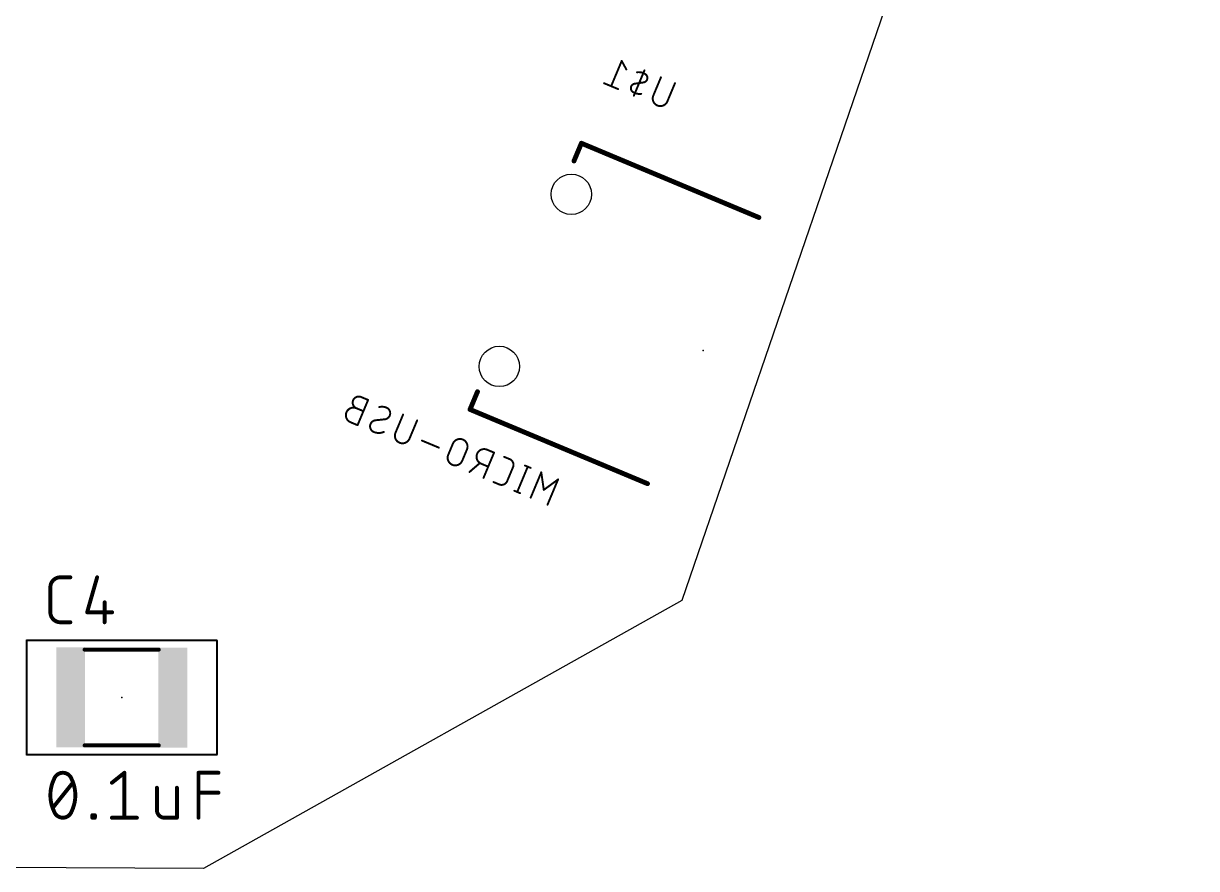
# Model space of a CAD drawing. Extents: x 0 to 116, y 0 to 46.
# Drawn here: x 85.08 to 115.56, y 0 to 21.96 of the extents above; entities that cross this region are included whole.
import ezdxf

# ---------------------------------------------------------------- set-up
doc = ezdxf.new("R2010")
doc.units = 0
for name, color, linetype in [('20', 31, 'CONTINUOUS'), ('22', 253, 'CONTINUOUS'), ('23', 53, 'CONTINUOUS'), ('24', 53, 'CONTINUOUS'), ('25', 253, 'CONTINUOUS'), ('26', 253, 'CONTINUOUS'), ('27', 253, 'CONTINUOUS'), ('28', 253, 'CONTINUOUS'), ('39', 12, 'CONTINUOUS'), ('51', 253, 'CONTINUOUS')]:
    doc.layers.add(name, color=color, linetype=linetype)

# ---------------------------------------------------------------- blocks, each defined once
blk = doc.blocks.new('RECT')
blk.add_solid([(-0.5, -0.5), (0.5, -0.5), (-0.5, 0.5), (0.5, 0.5)])

msp = doc.modelspace()

# ---------------------------------------------------------------- linework, layer by layer
at = {"layer": '20'}
for p, q in [((115.5648, 45.9936), (102.1906, 6.9697)), ((102.1906, 6.9697), (89.7582, 0)), ((89.7582, 0), (75.5362, 0.0628))]:
    msp.add_line(p, q, dxfattribs=at)
for centre in [(99.3152, 17.5245), (97.4436, 13.0502)]:
    msp.add_circle(centre, 0.525, dxfattribs=at)
at = {"layer": '22', "const_width": 0.127}
for points in [[(99.5775, 18.851), (99.3845, 18.3898)], [(104.1902, 16.9215), (99.5775, 18.851)], [(96.6832, 11.932), (96.8761, 12.3933)], [(96.6832, 11.932), (101.2959, 10.0025)]]:
    msp.add_lwpolyline(points, dxfattribs=at)
at = {"layer": '22', "const_width": 0.0635}
for points in [[(99.5897, 18.8803, 1), (99.5652, 18.8218)], [(99.6067, 18.8388, 1), (99.5482, 18.8633)], [(99.3552, 18.402, 1), (99.4138, 18.3775)], [(104.1779, 16.8922, 1), (104.2024, 16.9508)], [(96.9054, 12.381, 1), (96.8468, 12.4055)], [(96.6954, 11.9613, 1), (96.6709, 11.9027)], [(96.6539, 11.9443, 1), (96.7125, 11.9198)], [(101.2836, 9.9732, 1), (101.3081, 10.0318)]]:
    msp.add_lwpolyline(points, format="xyb", dxfattribs=at)
at = {"layer": '23'}
msp.add_point((87.63, 4.445), dxfattribs=at)
at = {"layer": '24'}
msp.add_point((102.743, 13.462), dxfattribs=at)
at = {"layer": '25'}
for points, const_width in [([(86.0354, 7.5692, 0.4142), (85.7758, 7.3096)], 0.1016), ([(85.8012, 7.3096, 1), (85.7504, 7.3096)], 0.0508), ([(85.7504, 7.3096, 1), (85.8012, 7.3096)], 0.0508), ([(86.0354, 7.5946, 1), (86.0354, 7.5438)], 0.0508), ([(86.0354, 7.5438, 1), (86.0354, 7.5946)], 0.0508), ([(86.2951, 7.5438, 1), (86.2951, 7.5946)], 0.0508), ([(87.0157, 7.5622, 1), (86.9668, 7.5762)], 0.0508), ([(85.7758, 6.6604, 0.4142), (86.0354, 6.4008)], 0.1016), ([(85.8012, 6.6604, 1), (85.7504, 6.6604)], 0.0508), ([(86.7316, 6.6858, 1), (86.7316, 6.635)], 0.0508), ([(87.2114, 6.9201, 1), (87.1606, 6.9201)], 0.0508), ([(87.3807, 6.635, 1), (87.3807, 6.6858)], 0.0508), ([(85.7504, 6.6604, 1), (85.8012, 6.6604)], 0.0508), ([(86.0354, 6.4262, 1), (86.0354, 6.3754)], 0.0508), ([(86.0354, 6.3754, 1), (86.0354, 6.4262)], 0.0508), ([(86.2951, 6.3754, 1), (86.2951, 6.4262)], 0.0508), ([(86.7072, 6.6674, 1), (86.756, 6.6535)], 0.0508), ([(87.1606, 6.4008, 1), (87.2114, 6.4008)], 0.0508)]:
    msp.add_lwpolyline(points, format="xyb", dxfattribs=dict(at, const_width=const_width))
at = {"layer": '25', "const_width": 0.1016}
for points in [[(85.7758, 6.6604), (85.7758, 7.3096)], [(86.0354, 7.5692), (86.2951, 7.5692)], [(86.9913, 7.5692), (86.7316, 6.6604)], [(86.7316, 6.6604), (87.3807, 6.6604)], [(87.186, 6.9201), (87.186, 6.4008)], [(86.2951, 6.4008), (86.0354, 6.4008)]]:
    msp.add_lwpolyline(points, dxfattribs=at)
at = {"layer": '26', "const_width": 0.0508}
for points in [[(100.6249, 20.9906), (100.3505, 20.3345)], [(100.7462, 20.7685), (100.6249, 20.9906)], [(100.941, 20.0874), (101.2154, 20.7436)], [(100.5327, 20.2582), (100.1682, 20.4107)], [(101.0782, 20.4155), (100.9642, 20.3989)], [(101.0782, 20.4155), (101.1922, 20.4321)], [(101.4465, 20.0901), (101.6448, 20.564)], [(102.0093, 20.4115), (101.8111, 19.9376)]]:
    msp.add_lwpolyline(points, dxfattribs=at)
at = {"layer": '26'}
for points, const_width in [([(100.6361, 20.9966, 1), (100.6138, 20.9845)], 0.0254), ([(100.6367, 20.9857, 1), (100.6132, 20.9955)], 0.0254), ([(100.7351, 20.7624, 1), (100.7573, 20.7746)], 0.0254), ([(101.2272, 20.7387, 1), (101.2037, 20.7485)], 0.0254), ([(100.1731, 20.4224, 1), (100.1633, 20.399)], 0.0254), ([(101.2396, 20.6478, 0.1823), (101.0239, 20.6952)], 0.0508), ([(101.0221, 20.7078, 1), (101.0257, 20.6826)], 0.0254), ([(101.0764, 20.4281, 1), (101.08, 20.4029)], 0.0254), ([(101.08, 20.4029, 1), (101.0764, 20.4281)], 0.0254), ([(101.1922, 20.4321, 0.6917), (101.2396, 20.6478)], 0.0508), ([(101.1904, 20.4446, 1), (101.194, 20.4195)], 0.0254), ([(101.194, 20.4195, 1), (101.1904, 20.4446)], 0.0254), ([(101.2465, 20.6584, 1), (101.2327, 20.6371)], 0.0254), ([(101.2327, 20.6371, 1), (101.2465, 20.6584)], 0.0254), ([(101.6565, 20.5591, 1), (101.633, 20.5689)], 0.0254), ([(102.021, 20.4066, 1), (101.9976, 20.4164)], 0.0254), ([(100.3388, 20.3394, 1), (100.3622, 20.3295)], 0.0254), ([(100.5278, 20.2465, 1), (100.5376, 20.2699)], 0.0254), ([(100.9642, 20.3989, 0.6917), (100.9168, 20.1832)], 0.0508), ([(100.9168, 20.1832, 0.1822), (101.1325, 20.1358)], 0.0508), ([(100.9237, 20.1939, 1), (100.9099, 20.1726)], 0.0254), ([(100.9099, 20.1726, 1), (100.9237, 20.1939)], 0.0254), ([(100.9624, 20.4115, 1), (100.966, 20.3864)], 0.0254), ([(100.966, 20.3864, 1), (100.9624, 20.4115)], 0.0254), ([(101.1344, 20.1232, 1), (101.1307, 20.1484)], 0.0254), ([(100.9293, 20.0923, 1), (100.9527, 20.0825)], 0.0254), ([(101.4465, 20.0901, 1), (101.8111, 19.9376)], 0.0508), ([(101.4348, 20.095, 1), (101.4583, 20.0852)], 0.0254), ([(101.4583, 20.0852, 1), (101.4348, 20.095)], 0.0254), ([(101.7993, 19.9425, 1), (101.8228, 19.9327)], 0.0254), ([(101.8228, 19.9327, 1), (101.7993, 19.9425)], 0.0254)]:
    msp.add_lwpolyline(points, format="xyb", dxfattribs=dict(at, const_width=const_width))
at = {"layer": '27'}
for points, const_width in [([(86.1004, 2.4892, 0.3205), (85.8732, 2.3269)], 0.1016), ([(86.3275, 2.3269, 0.3205), (86.1004, 2.4892)], 0.1016), ([(86.1004, 2.5146, 1), (86.1004, 2.4638)], 0.0508), ([(86.1004, 2.4638, 1), (86.1004, 2.5146)], 0.0508), ([(87.7259, 2.4892, 1), (87.6751, 2.4892)], 0.0508), ([(87.7164, 2.4694, 1), (87.6847, 2.509)], 0.0508), ([(89.6516, 2.4892, 1), (89.6008, 2.4892)], 0.0508), ([(89.6262, 2.5146, 1), (89.6262, 2.4638)], 0.0508), ([(90.1454, 2.4638, 1), (90.1454, 2.5146)], 0.0508), ([(85.8732, 2.3269, 0.1139), (85.7758, 1.905)], 0.1016), ([(85.8491, 2.3352, 1), (85.8972, 2.3187)], 0.0508), ([(85.896, 2.3158, 1), (85.8503, 2.3381)], 0.0508), ([(86.3504, 2.3381, 1), (86.3047, 2.3158)], 0.0508), ([(86.4249, 1.905, 0.1139), (86.3275, 2.3269)], 0.1016), ([(86.3035, 2.3187, 1), (86.3516, 2.3352)], 0.0508), ([(86.3798, 2.2137, 1), (86.3402, 2.2454)], 0.0508), ([(87.3601, 2.2494, 1), (87.3919, 2.2097)], 0.0508), ([(88.5712, 2.0997, 1), (88.5204, 2.0997)], 0.0508), ([(89.0905, 2.0997, 1), (89.0397, 2.0997)], 0.0508), ([(85.7758, 1.905, 0.1139), (85.8732, 1.4831)], 0.1016), ([(85.8012, 1.905, 1), (85.7504, 1.905)], 0.0508), ([(85.7504, 1.905, 1), (85.8012, 1.905)], 0.0508), ([(86.3275, 1.4831, 0.1139), (86.4249, 1.905)], 0.1016), ([(86.4503, 1.905, 1), (86.3995, 1.905)], 0.0508), ([(86.3995, 1.905, 1), (86.4503, 1.905)], 0.0508), ([(89.6262, 1.9953, 1), (89.6262, 1.9445)], 0.0508), ([(90.1454, 1.9445, 1), (90.1454, 1.9953)], 0.0508), ([(85.8209, 1.5963, 1), (85.8605, 1.5646)], 0.0508), ([(85.8972, 1.4913, 1), (85.8491, 1.4748)], 0.0508), ([(85.8732, 1.4831, 0.3205), (86.1004, 1.3208)], 0.1016), ([(86.1004, 1.3208, 0.3205), (86.3275, 1.4831)], 0.1016), ([(86.3516, 1.4748, 1), (86.3035, 1.4913)], 0.0508), ([(88.5458, 1.5155, 0.4142), (88.7405, 1.3208)], 0.1016), ([(88.5712, 1.5155, 1), (88.5204, 1.5155)], 0.0508), ([(88.5204, 1.5155, 1), (88.5712, 1.5155)], 0.0508), ([(85.8503, 1.4719, 1), (85.896, 1.4942)], 0.0508), ([(86.1004, 1.3462, 1), (86.1004, 1.2954)], 0.0508), ([(86.1004, 1.2954, 1), (86.1004, 1.3462)], 0.0508), ([(86.3047, 1.4942, 1), (86.3504, 1.4719)], 0.0508), ([(86.8934, 1.3857, 1), (86.8426, 1.3857)], 0.0508), ([(86.868, 1.4111, 1), (86.868, 1.3603)], 0.0508), ([(86.868, 1.3462, 1), (86.868, 1.2954)], 0.0508), ([(86.8426, 1.3208, 1), (86.8934, 1.3208)], 0.0508), ([(86.9583, 1.3857, 1), (86.9075, 1.3857)], 0.0508), ([(86.9075, 1.3208, 1), (86.9583, 1.3208)], 0.0508), ([(86.9329, 1.3603, 1), (86.9329, 1.4111)], 0.0508), ([(86.9329, 1.2954, 1), (86.9329, 1.3462)], 0.0508), ([(87.376, 1.3462, 1), (87.376, 1.2954)], 0.0508), ([(87.6751, 1.3208, 1), (87.7259, 1.3208)], 0.0508), ([(88.0251, 1.2954, 1), (88.0251, 1.3462)], 0.0508), ([(88.7405, 1.3462, 1), (88.7405, 1.2954)], 0.0508), ([(88.7405, 1.2954, 1), (88.7405, 1.3462)], 0.0508), ([(89.0397, 1.3208, 1), (89.0905, 1.3208)], 0.0508), ([(89.0651, 1.2954, 1), (89.0651, 1.3462)], 0.0508), ([(89.6008, 1.3208, 1), (89.6516, 1.3208)], 0.0508)]:
    msp.add_lwpolyline(points, format="xyb", dxfattribs=dict(at, const_width=const_width))
at = {"layer": '27', "const_width": 0.1016}
for points in [[(87.376, 2.2296), (87.7005, 2.4892)], [(87.7005, 2.4892), (87.7005, 1.3208)], [(89.6262, 1.3208), (89.6262, 2.4892)], [(89.6262, 2.4892), (90.1454, 2.4892)], [(85.8407, 1.5804), (86.36, 2.2296)], [(88.5458, 2.0997), (88.5458, 1.5155)], [(89.0651, 1.3208), (89.0651, 2.0997)], [(89.6262, 1.9699), (90.1454, 1.9699)], [(86.868, 1.3208), (86.868, 1.3857)], [(86.868, 1.3857), (86.9329, 1.3857)], [(86.9329, 1.3208), (86.868, 1.3208)], [(86.9329, 1.3857), (86.9329, 1.3208)], [(87.376, 1.3208), (88.0251, 1.3208)], [(88.7405, 1.3208), (89.0651, 1.3208)]]:
    msp.add_lwpolyline(points, dxfattribs=at)
at = {"layer": '28'}
for points, const_width in [([(93.8518, 12.2558, 1), (93.7299, 11.9642)], 0.0508), ([(93.8567, 12.2675, 1), (93.8469, 12.2441)], 0.0254), ([(93.8469, 12.2441, 1), (93.8567, 12.2675)], 0.0254), ([(94.0458, 12.1747, 1), (94.0224, 12.1845)], 0.0254), ([(94.0292, 12.1679, 1), (94.039, 12.1913)], 0.0254), ([(93.7299, 11.9642, 1), (93.5774, 11.5997)], 0.0508), ([(93.7348, 11.9759, 1), (93.725, 11.9525)], 0.0254), ([(93.725, 11.9525, 1), (93.7348, 11.9759)], 0.0254), ([(93.725, 11.9525, 1), (93.7348, 11.9759)], 0.0254), ([(93.9072, 11.8763, 1), (93.917, 11.8997)], 0.0254), ([(94.5113, 11.98, 0.1623), (94.3244, 11.9939)], 0.0508), ([(94.3213, 12.0062, 1), (94.3275, 11.9816)], 0.0254), ([(94.5961, 11.7732, 0.4142), (94.5113, 11.98)], 0.0508), ([(94.5162, 11.9917, 1), (94.5064, 11.9682)], 0.0254), ([(94.5064, 11.9682, 1), (94.5162, 11.9917)], 0.0254), ([(93.5823, 11.6114, 1), (93.5725, 11.588)], 0.0254), ([(93.5725, 11.588, 1), (93.5823, 11.6114)], 0.0254), ([(94.2237, 11.6506, 0.2656), (94.0974, 11.5535)], 0.0508), ([(94.2224, 11.6632, 1), (94.225, 11.638)], 0.0254), ([(94.2254, 11.638, 1), (94.2219, 11.6632)], 0.0254), ([(94.4699, 11.6761, 0.2656), (94.5961, 11.7732)], 0.0508), ([(94.4682, 11.6887, 1), (94.4716, 11.6635)], 0.0254), ([(94.4712, 11.6634, 1), (94.4686, 11.6887)], 0.0254), ([(94.5844, 11.7781, 1), (94.6079, 11.7683)], 0.0254), ([(94.6079, 11.7683, 1), (94.5844, 11.7781)], 0.0254), ([(94.9552, 11.7943, 1), (94.9318, 11.8041)], 0.0254), ([(95.3197, 11.6418, 1), (95.2963, 11.6516)], 0.0254), ([(93.7479, 11.5284, 1), (93.7714, 11.5186)], 0.0254), ([(93.7547, 11.5118, 1), (93.7645, 11.5352)], 0.0254), ([(94.0974, 11.5535, 0.4142), (94.1822, 11.3467)], 0.0508), ([(94.0857, 11.5584, 1), (94.1091, 11.5486)], 0.0254), ([(94.1091, 11.5486, 1), (94.0857, 11.5584)], 0.0254), ([(94.1822, 11.3467, 0.2), (94.439, 11.3464)], 0.0508), ([(94.1871, 11.3584, 1), (94.1773, 11.335)], 0.0254), ([(94.1773, 11.335, 1), (94.1871, 11.3584)], 0.0254), ([(94.4439, 11.3346, 1), (94.4342, 11.3581)], 0.0254), ([(94.7453, 11.3253, 1), (95.1098, 11.1728)], 0.0508), ([(94.7336, 11.3302, 1), (94.757, 11.3204)], 0.0254), ([(94.757, 11.3204, 1), (94.7336, 11.3302)], 0.0254), ([(95.0981, 11.1777, 1), (95.1215, 11.1679)], 0.0254), ([(95.1215, 11.1679, 1), (95.0981, 11.1777)], 0.0254), ([(95.4402, 11.1341, 1), (95.4304, 11.1106)], 0.0254), ([(96.6026, 10.891, 1), (96.2381, 11.0435)], 0.0508), ([(96.2264, 11.0484, 1), (96.2498, 11.0386)], 0.0254), ([(96.2498, 11.0386, 1), (96.2264, 11.0484)], 0.0254), ([(95.8678, 10.9277, 1), (95.8776, 10.9511)], 0.0254), ([(96.1161, 10.7519, 1), (96.4806, 10.5994)], 0.0508), ([(96.1044, 10.7568, 1), (96.1278, 10.747)], 0.0254), ([(96.1278, 10.747, 1), (96.1044, 10.7568)], 0.0254), ([(96.5909, 10.8959, 1), (96.6143, 10.8861)], 0.0254), ([(96.6143, 10.8861, 1), (96.5909, 10.8959)], 0.0254), ([(97.1255, 10.8864, 1), (96.973, 10.5219)], 0.0508), ([(97.1304, 10.8981, 1), (97.1206, 10.8747)], 0.0254), ([(97.1206, 10.8747, 1), (97.1304, 10.8981)], 0.0254), ([(97.3195, 10.8053, 1), (97.296, 10.8151)], 0.0254), ([(97.3029, 10.7985, 1), (97.3127, 10.8219)], 0.0254), ([(97.5748, 10.7123, 1), (97.565, 10.6888)], 0.0254), ([(96.4689, 10.6043, 1), (96.4923, 10.5945)], 0.0254), ([(96.4923, 10.5945, 1), (96.4689, 10.6043)], 0.0254), ([(96.9449, 10.5275, 1), (96.9283, 10.5468)], 0.0254), ([(96.9779, 10.5336, 1), (96.9681, 10.5102)], 0.0254), ([(96.9681, 10.5102, 1), (96.9779, 10.5336)], 0.0254), ([(97.1504, 10.434, 1), (97.1602, 10.4574)], 0.0254), ([(97.8005, 10.4328, 0.4142), (97.7157, 10.6396)], 0.0508), ([(97.7206, 10.6513, 1), (97.7108, 10.6278)], 0.0254), ([(97.7108, 10.6278, 1), (97.7206, 10.6513)], 0.0254), ([(97.7888, 10.4377, 1), (97.8122, 10.4279)], 0.0254), ([(97.8122, 10.4279, 1), (97.7888, 10.4377)], 0.0254), ([(98.1157, 10.486, 1), (98.1059, 10.4626)], 0.0254), ([(98.1954, 10.4389, 1), (98.172, 10.4487)], 0.0254), ([(98.2517, 10.4016, 1), (98.2615, 10.425)], 0.0254), ([(96.6605, 10.3162, 1), (96.6771, 10.2969)], 0.0254), ([(97.0216, 10.159, 1), (97.045, 10.1492)], 0.0254), ([(97.3003, 10.0562, 1), (97.2905, 10.0327)], 0.0254), ([(97.4412, 9.9834, 0.4142), (97.648, 10.0683)], 0.0508), ([(97.6363, 10.0732, 1), (97.6597, 10.0634)], 0.0254), ([(97.6597, 10.0634, 1), (97.6363, 10.0732)], 0.0254), ([(98.547, 10.2989, 1), (98.5218, 10.2953)], 0.0254), ([(98.5461, 10.2922, 1), (98.5227, 10.302)], 0.0254), ([(98.9835, 10.1092, 1), (98.9601, 10.119)], 0.0254), ([(98.9793, 10.1039, 1), (98.9643, 10.1243)], 0.0254), ([(97.4461, 9.9952, 1), (97.4363, 9.9717)], 0.0254), ([(97.4363, 9.9717, 1), (97.4461, 9.9952)], 0.0254), ([(97.8412, 9.8299, 1), (97.8314, 9.8065)], 0.0254), ([(97.8975, 9.7926, 1), (97.9209, 9.7828)], 0.0254), ([(97.9772, 9.7455, 1), (97.987, 9.7689)], 0.0254), ([(98.5931, 9.8513, 1), (98.6081, 9.8309)], 0.0254), ([(98.588, 9.8393, 1), (98.6132, 9.8429)], 0.0254), ([(98.2482, 9.6459, 1), (98.2716, 9.6361)], 0.0254), ([(98.6856, 9.4629, 1), (98.709, 9.4531)], 0.0254)]:
    msp.add_lwpolyline(points, format="xyb", dxfattribs=dict(at, const_width=const_width))
at = {"layer": '28', "const_width": 0.0508}
for points in [[(93.7596, 11.5235), (94.0341, 12.1796)], [(94.0341, 12.1796), (93.8518, 12.2558)], [(93.9121, 11.888), (93.7299, 11.9642)], [(93.5774, 11.5997), (93.7596, 11.5235)], [(94.2237, 11.6506), (94.4699, 11.6761)], [(94.7453, 11.3253), (94.9435, 11.7992)], [(95.308, 11.6467), (95.1098, 11.1728)], [(95.8727, 10.9394), (95.4353, 11.1223)], [(96.2381, 11.0435), (96.1161, 10.7519)], [(96.4806, 10.5994), (96.6026, 10.891)], [(97.0333, 10.1541), (97.3078, 10.8102)], [(97.3078, 10.8102), (97.1255, 10.8864)], [(97.7157, 10.6396), (97.5699, 10.7005)], [(96.6688, 10.3066), (96.9366, 10.5372)], [(96.973, 10.5219), (97.1553, 10.4457)], [(97.648, 10.0683), (97.8005, 10.4328)], [(98.1837, 10.4438), (97.9092, 9.7877)], [(98.2566, 10.4133), (98.1108, 10.4743)], [(97.2954, 10.0444), (97.4412, 9.9834)], [(98.5344, 10.2971), (98.2599, 9.641)], [(98.6006, 9.8411), (98.5344, 10.2971)], [(98.9718, 10.1141), (98.6006, 9.8411)], [(98.6973, 9.458), (98.9718, 10.1141)], [(97.9821, 9.7572), (97.8363, 9.8182)]]:
    msp.add_lwpolyline(points, dxfattribs=at)
at = {"layer": '39', "const_width": 0.0508}
for points in [[(85.157, 5.928), (90.103, 5.928)], [(85.157, 2.962), (85.157, 5.928)], [(90.103, 5.928), (90.103, 2.962)], [(90.103, 2.962), (85.157, 2.962)]]:
    msp.add_lwpolyline(points, dxfattribs=at)
at = {"layer": '39', "const_width": 0.0254}
for points in [[(85.157, 5.9407, 1), (85.157, 5.9153)], [(85.1697, 5.928, 1), (85.1443, 5.928)], [(90.1157, 5.928, 1), (90.0903, 5.928)], [(90.103, 5.9153, 1), (90.103, 5.9407)], [(85.157, 2.9747, 1), (85.157, 2.9493)], [(85.1443, 2.962, 1), (85.1697, 2.962)], [(90.0903, 2.962, 1), (90.1157, 2.962)], [(90.103, 2.9493, 1), (90.103, 2.9747)]]:
    msp.add_lwpolyline(points, format="xyb", dxfattribs=at)
at = {"layer": '51', "const_width": 0.1016}
for points in [[(86.6648, 5.6896), (88.5952, 5.6896)], [(86.6648, 3.2004), (88.5952, 3.2004)]]:
    msp.add_lwpolyline(points, dxfattribs=at)
at = {"layer": '51', "const_width": 0.0508}
for points in [[(86.6648, 5.715, 1), (86.6648, 5.6642)], [(88.5952, 5.6642, 1), (88.5952, 5.715)], [(86.6648, 3.2258, 1), (86.6648, 3.175)], [(88.5952, 3.175, 1), (88.5952, 3.2258)]]:
    msp.add_lwpolyline(points, format="xyb", dxfattribs=at)

# ---------------------------------------------------------------- block references
at = {"layer": '51', "xscale": 0.7501, "yscale": 2.5999}
for p in [(86.3033, 4.4496), (88.9567, 4.4405)]:
    msp.add_blockref('RECT', p, dxfattribs=at)

doc.saveas('drawing.dxf')
